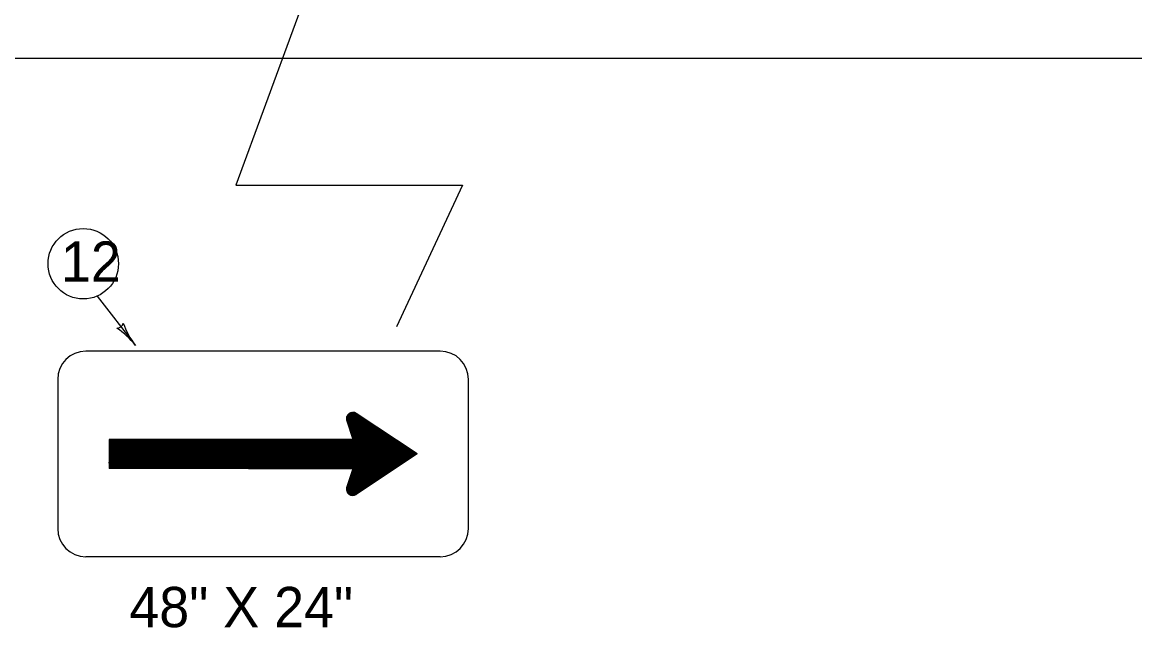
# Model space of a CAD drawing. Extents: x 1000 to 1036.3, y 1000 to 1022.
# Drawn here: x 1015.79 to 1021.32, y 1009.22 to 1012.23 of the extents above; entities that cross this region are included whole.
import ezdxf

# ---------------------------------------------------------------- set-up
doc = ezdxf.new("R2010")
doc.units = 0
doc.layers.add('Level 1', color=7, linetype='Continuous')

msp = doc.modelspace()

# ---------------------------------------------------------------- linework, layer by layer
at = {"layer": 'Level 1'}
for p, q in [((1035.25, 1012.05), (1007.25, 1012.05)), ((1017.7115, 1010.0579), (1017.405, 1010.2613)), ((1017.7159, 1010.0608), (1017.4053, 1010.267)), ((1017.7073, 1010.0551), (1017.4062, 1010.2549)), ((1017.7202, 1010.0638), (1017.4063, 1010.272)), ((1017.4363, 1010.1584), (1017.4063, 1010.2542)), ((1017.7245, 1010.0666), (1017.4082, 1010.2765)), ((1017.7029, 1010.0523), (1017.4083, 1010.2476)), ((1017.7288, 1010.0695), (1017.4106, 1010.2806)), ((1017.7333, 1010.0723), (1017.4138, 1010.2843)), ((1017.7375, 1010.0753), (1017.4176, 1010.2875)), ((1017.7418, 1010.078), (1017.4222, 1010.2901)), ((1017.7461, 1010.0809), (1017.4279, 1010.2922)), ((1017.7505, 1010.0838), (1017.4353, 1010.293)), ((1017.7548, 1010.0867), (1017.4514, 1010.288)), ((1017.6986, 1010.0493), (1017.4106, 1010.2405)), ((1017.6942, 1010.0465), (1017.4129, 1010.2332)), ((1017.6898, 1010.0436), (1017.4152, 1010.2259)), ((1017.6856, 1010.0408), (1017.4174, 1010.2188)), ((1017.6813, 1010.0379), (1017.4198, 1010.2114)), ((1017.6769, 1010.0349), (1017.422, 1010.2042)), ((1017.6726, 1010.0322), (1017.4243, 1010.197)), ((1017.4363, 1010.1584), (1016.2239, 1010.1584)), ((1016.2239, 1010.1584), (1016.2239, 1010.0149)), ((1017.4363, 1010.1537), (1016.2239, 1010.1537)), ((1017.4363, 1010.1489), (1016.2239, 1010.1489)), ((1017.4363, 1010.1441), (1016.2239, 1010.1441)), ((1017.4363, 1010.1393), (1016.2239, 1010.1393)), ((1017.6683, 1010.0293), (1017.4266, 1010.1898)), ((1017.6639, 1010.0264), (1017.4288, 1010.1824)), ((1017.6596, 1010.0236), (1017.4311, 1010.1752)), ((1017.6553, 1010.0207), (1017.4333, 1010.1679)), ((1017.651, 1010.0178), (1017.4356, 1010.1607)), ((1017.4363, 1010.1584), (1017.4363, 1010.0149)), ((1017.6467, 1010.0149), (1017.4363, 1010.1545)), ((1017.6423, 1010.012), (1017.4363, 1010.1488)), ((1017.6379, 1010.0091), (1017.4363, 1010.143)), ((1017.6337, 1010.0063), (1017.4363, 1010.1373)), ((1017.4363, 1010.101), (1016.2233, 1010.101)), ((1017.4363, 1010.1345), (1016.2239, 1010.1345)), ((1017.4363, 1010.1298), (1016.2239, 1010.1298)), ((1017.4363, 1010.125), (1016.2239, 1010.125)), ((1017.4363, 1010.1201), (1016.2239, 1010.1201)), ((1017.4363, 1010.1154), (1016.2239, 1010.1154)), ((1017.4363, 1010.1106), (1016.2239, 1010.1106)), ((1017.4363, 1010.1058), (1016.2239, 1010.1058)), ((1017.4363, 1010.0963), (1016.2239, 1010.0963)), ((1017.4363, 1010.0915), (1016.2239, 1010.0915)), ((1017.4363, 1010.0867), (1016.2239, 1010.0867)), ((1017.4363, 1010.0818), (1016.2239, 1010.0818)), ((1017.6294, 1010.0034), (1017.4363, 1010.1315)), ((1017.6251, 1010.0006), (1017.4363, 1010.1258)), ((1017.6207, 1009.9977), (1017.4363, 1010.12)), ((1017.6163, 1009.9949), (1017.4363, 1010.1143)), ((1017.612, 1009.992), (1017.4363, 1010.1086)), ((1017.6077, 1009.9891), (1017.4363, 1010.1028)), ((1017.6034, 1009.9862), (1017.4363, 1010.0971)), ((1017.5991, 1009.9833), (1017.4363, 1010.0913)), ((1017.5948, 1009.9805), (1017.4363, 1010.0856)), ((1017.7548, 1010.0867), (1017.4514, 1009.8853)), ((1017.4335, 1010.0431), (1016.2211, 1010.0431)), ((1017.4363, 1010.0772), (1016.2239, 1010.0772)), ((1017.4363, 1010.0723), (1016.2239, 1010.0723)), ((1017.4363, 1010.0676), (1016.2239, 1010.0676)), ((1017.4363, 1010.0628), (1016.2239, 1010.0628)), ((1017.4363, 1010.0579), (1016.2239, 1010.0579)), ((1017.4363, 1010.0533), (1016.2239, 1010.0533)), ((1017.4363, 1010.0484), (1016.2239, 1010.0484)), ((1017.4363, 1010.0388), (1016.2239, 1010.0388)), ((1017.4363, 1010.034), (1016.2239, 1010.034)), ((1017.4363, 1010.0293), (1016.2239, 1010.0293)), ((1017.5904, 1009.9776), (1017.4363, 1010.0799)), ((1017.586, 1009.9747), (1017.4363, 1010.0742)), ((1017.5818, 1009.9718), (1017.4363, 1010.0684)), ((1017.5774, 1009.969), (1017.4363, 1010.0627)), ((1017.5732, 1009.9661), (1017.4363, 1010.0568)), ((1017.5688, 1009.9633), (1017.4363, 1010.0511)), ((1017.5644, 1009.9603), (1017.4363, 1010.0453)), ((1017.5602, 1009.9575), (1017.4363, 1010.0397)), ((1017.5558, 1009.9547), (1017.4363, 1010.0339)), ((1017.5514, 1009.9518), (1017.4363, 1010.0282)), ((1017.4363, 1010.0244), (1016.2239, 1010.0244)), ((1017.4363, 1010.0197), (1016.2239, 1010.0197)), ((1017.4363, 1010.0149), (1016.2239, 1010.0149)), ((1017.4363, 1010.0149), (1017.4063, 1009.9193)), ((1017.5039, 1009.9203), (1017.4233, 1009.9736)), ((1017.5083, 1009.923), (1017.4248, 1009.9784)), ((1017.5125, 1009.9259), (1017.4263, 1009.9831)), ((1017.5168, 1009.9288), (1017.4279, 1009.9878)), ((1017.5213, 1009.9317), (1017.4293, 1009.9926)), ((1017.5256, 1009.9346), (1017.4308, 1009.9974)), ((1017.5298, 1009.9373), (1017.4323, 1010.0022)), ((1017.5342, 1009.9403), (1017.4338, 1010.0069)), ((1017.5385, 1009.9432), (1017.4353, 1010.0117)), ((1017.5471, 1009.9488), (1017.4363, 1010.0224)), ((1017.5428, 1009.9461), (1017.4363, 1010.0167)), ((1017.452, 1009.8857), (1017.4056, 1009.9165)), ((1017.4563, 1009.8886), (1017.4069, 1009.9213)), ((1017.4606, 1009.8914), (1017.4085, 1009.9261)), ((1017.4649, 1009.8943), (1017.4101, 1009.9308)), ((1017.4693, 1009.8973), (1017.4115, 1009.9356)), ((1017.4736, 1009.9001), (1017.4129, 1009.9403)), ((1017.4779, 1009.9029), (1017.4144, 1009.9451)), ((1017.4823, 1009.9058), (1017.4159, 1009.9498)), ((1017.4866, 1009.9088), (1017.4174, 1009.9547)), ((1017.4909, 1009.9116), (1017.4189, 1009.9593)), ((1017.4953, 1009.9144), (1017.4204, 1009.9641)), ((1017.4995, 1009.9173), (1017.4219, 1009.9688)), ((1017.4473, 1009.8831), (1017.405, 1009.9112)), ((1017.4416, 1009.8811), (1017.4054, 1009.9052)), ((1017.4341, 1009.8804), (1017.4077, 1009.8979))]:
    msp.add_line(p, q, dxfattribs=at)
for points in [[(1018.3274, 1015.4289), (1016.8537, 1011.4218), (1017.9806, 1011.4218), (1017.6531, 1010.7187)], [(1016.1648, 1010.8705), (1016.355, 1010.6255)], [(1017.87, 1010.597), (1016.1088, 1010.597)], [(1015.9688, 1010.457), (1015.9688, 1009.7164)], [(1018.01, 1009.7164), (1018.01, 1010.457)], [(1017.87, 1009.5764), (1016.1088, 1009.5764)]]:
    msp.add_lwpolyline(points, dxfattribs=at)
for points in [[(1017.4514, 1010.288), (1017.7548, 1010.0867), (1017.4514, 1009.8853), (1017.4432, 1009.8815), (1017.4384, 1009.8806), (1017.4301, 1009.8808), (1017.4224, 1009.8831), (1017.4155, 1009.8875), (1017.4113, 1009.8918), (1017.4083, 1009.8966), (1017.4065, 1009.9008), (1017.4052, 1009.9072), (1017.4052, 1009.9133), (1017.4059, 1009.9177), (1017.4063, 1009.9193), (1017.4363, 1010.0149), (1017.4363, 1010.1584), (1017.4063, 1010.2542), (1017.4051, 1010.2605), (1017.4053, 1010.2669), (1017.4063, 1010.272), (1017.4082, 1010.2765), (1017.4106, 1010.2806), (1017.4138, 1010.2843), (1017.4176, 1010.2875), (1017.4222, 1010.2901), (1017.4279, 1010.2922), (1017.4353, 1010.293), (1017.4423, 1010.292), (1017.4482, 1010.2899)], [(1016.9176, 1010.1584), (1016.9176, 1010.0149), (1017.4363, 1010.0149), (1017.4363, 1010.1584)]]:
    msp.add_lwpolyline(points, close=True, dxfattribs=at)
msp.add_circle((1016.0958, 1011.0313), 0.175, dxfattribs=at)
for centre, radius, start, end in [((1016.2639, 1010.7428), 0.0312, 266.605, 348.7217), ((1016.0465, 1010.3859), 0.3906, 37.8304, 56.4992), ((1016.6635, 1010.8651), 0.3906, 199.1776, 217.8243), ((1016.1088, 1010.457), 0.14, 90, 180), ((1016.0465, 1010.3859), 0.3906, 37.8182, 37.8304), ((1017.87, 1010.457), 0.14, 360, 90), ((1017.4349, 1010.2631), 0.0299, 56.4331, 197.3894), ((1017.4349, 1009.9103), 0.0299, 161.6837, 303.5669), ((1016.1088, 1009.7164), 0.14, 180, 270), ((1017.87, 1009.7164), 0.14, 270, 360)]:
    msp.add_arc(centre, radius, start, end, dxfattribs=at)

# ---------------------------------------------------------------- texts
for s, p in [('12', (1015.9848, 1010.942)), ('48" X 24"', (1016.3249, 1009.2264))]:
    msp.add_text(s, height=0.2, dxfattribs=at).set_placement(p)

doc.saveas('drawing.dxf')
